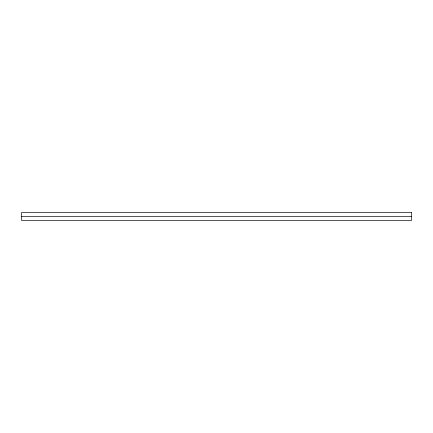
<?xml version="1.0" encoding="UTF-8"?>
<svg xmlns="http://www.w3.org/2000/svg" width="433" height="433" viewBox="0 0 433 433"><rect width="100%" height="100%" fill="white"/><g stroke="black" fill="none" stroke-linecap="round" stroke-linejoin="round"><path stroke-width="0.65" d="M21.65 216.5L411.35 216.5M411.35 212.441L21.65 212.441L21.65 220.559L411.35 220.559L411.35 212.441"/></g></svg>
